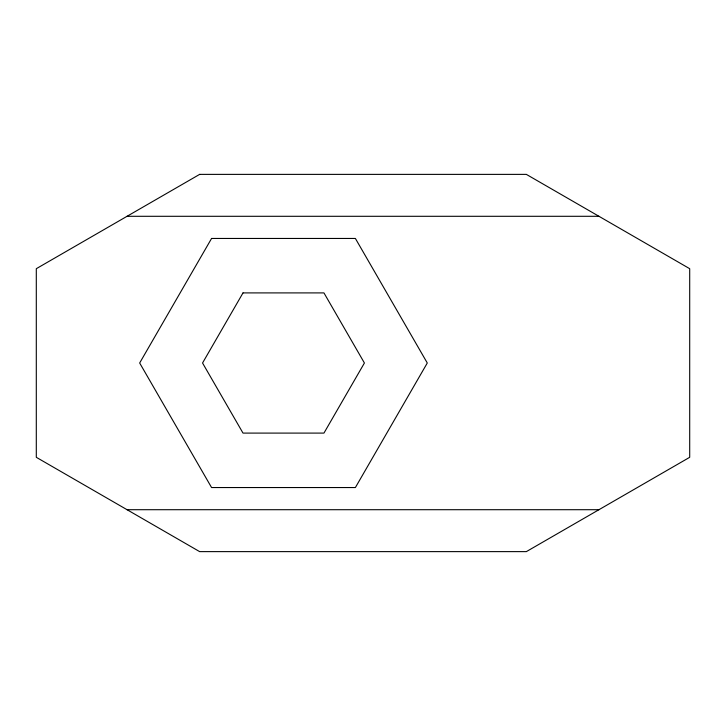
<?xml version="1.0" encoding="UTF-8"?>
<svg xmlns="http://www.w3.org/2000/svg" width="726" height="726" viewBox="0 0 726 726"><rect width="100%" height="100%" fill="white"/><g stroke="black" fill="none" stroke-linecap="round" stroke-linejoin="round"><path stroke-width="1.09" d="M127.05 216.294L598.95 216.294M127.05 509.706L598.95 509.706M211.575 238.455L139.673 363L211.575 487.545L355.386 487.545L427.287 363L355.386 238.455L211.575 238.455M243.01 292.905L202.545 363L243.01 433.095L323.95 433.095L364.416 363L323.95 292.905L243.01 292.905M199.65 174.376L36.3 268.693L36.3 457.307L199.65 551.624L526.35 551.624L689.7 457.307L689.7 268.693L526.35 174.376L199.65 174.376"/></g></svg>
